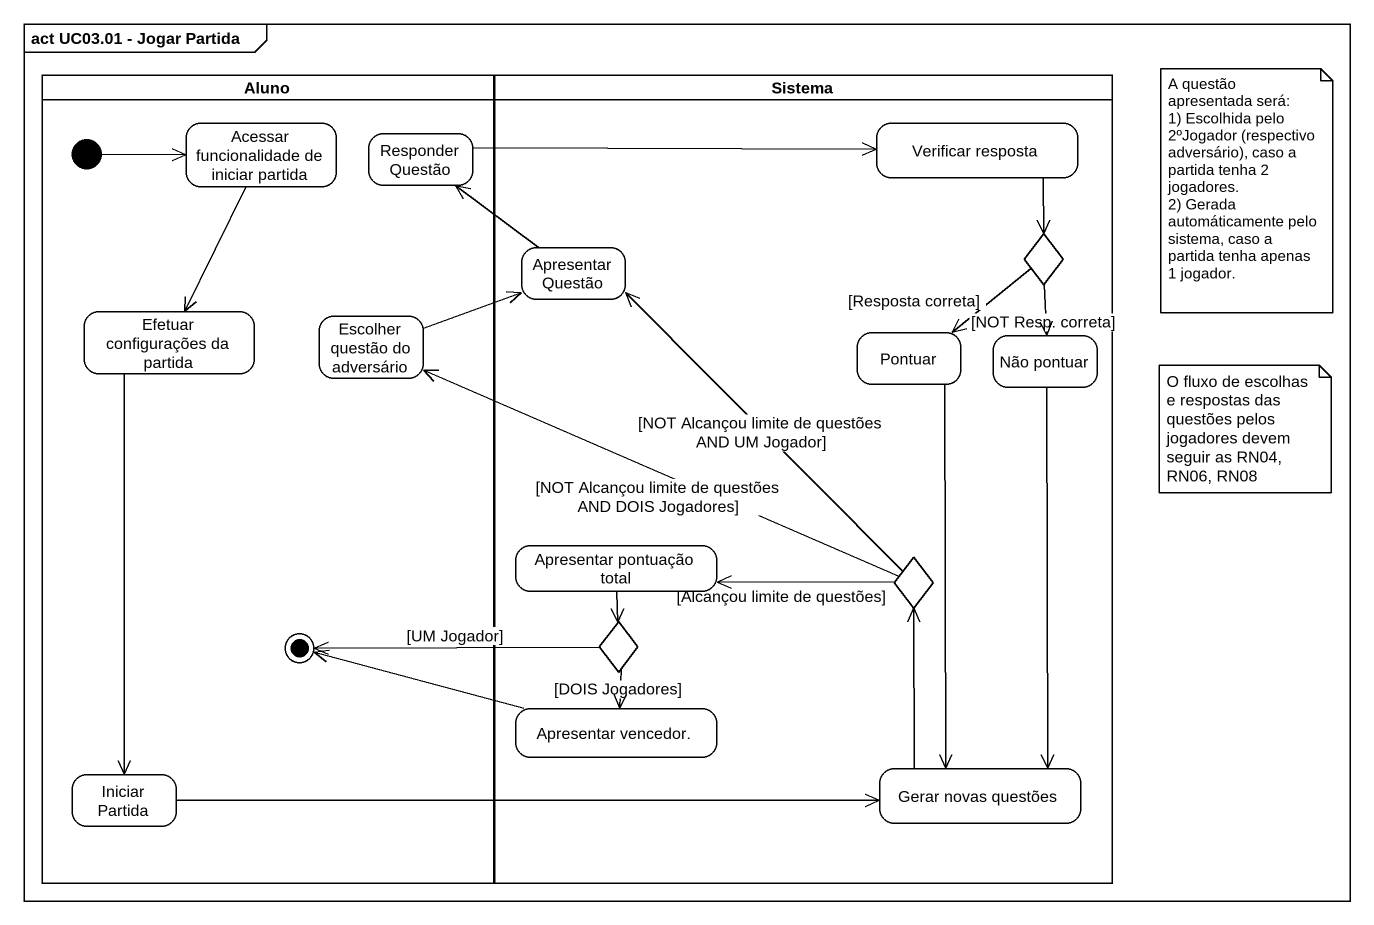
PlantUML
@startuml
mainframe act UC03.01 - Jogar Partida
hide empty description
state Aluno <<partition>> {
  state "Acessar funcionalidade de iniciar partida" as Acessar_funcionalidade_de
  state "Responder Questão" as Responder_Questão
  state "Efetuar configurações da partida" as Efetuar_configurações_da
  state "Escolher questão do adversário" as Escolher_questão_do
  state final1 <<end>>
  state "Iniciar Partida" as Iniciar_Partida
  [*] -right-> Acessar_funcionalidade_de
}
state Sistema <<partition>> {
  state "Verificar resposta" as Verificar_resposta
  state "Apresentar Questão" as Apresentar_Questão
  state choice1 <<choice>>
  state Pontuar
  state "Não pontuar" as Não_pontuar
  state "Apresentar pontuação total" as Apresentar_pontuação_total
  state choice2 <<choice>>
  state choice3 <<choice>>
  state "Apresentar vencedor." as Apresentar_vencedor
  state "Gerar novas questões" as Gerar_novas_questões
}
Acessar_funcionalidade_de --> Efetuar_configurações_da
Responder_Questão -right-> Verificar_resposta
Verificar_resposta --> choice1
Apresentar_Questão -up-> Responder_Questão
choice1 --> Pontuar : [Resposta correta]
choice1 --> Não_pontuar : [NOT Resp. correta]
Efetuar_configurações_da --> Iniciar_Partida
Escolher_questão_do -right-> Apresentar_Questão
Pontuar --> Gerar_novas_questões
Não_pontuar --> Gerar_novas_questões
Apresentar_pontuação_total --> choice3
choice2 -up-> Apresentar_Questão : [NOT Alcançou limite de questões AND UM Jogador]
choice2 -left-> Escolher_questão_do : [NOT Alcançou limite de questões AND DOIS Jogadores]
choice2 -left-> Apresentar_pontuação_total : [Alcançou limite de questões]
choice3 -left-> final1 : [UM Jogador]
choice3 --> Apresentar_vencedor : [DOIS Jogadores]
Apresentar_vencedor -left-> final1
Iniciar_Partida -right-> Gerar_novas_questões
Gerar_novas_questões -up-> choice2
note as N1
  A questão apresentada será:
  1) Escolhida pelo 2ºJogador (respectivo adversário), caso a partida tenha 2 jogadores.
  2) Gerada automáticamente pelo sistema, caso a partida tenha apenas 1 jogador.
end note
note as N2
  O fluxo de escolhas e respostas das questões pelos jogadores devem seguir as RN04, RN06, RN08
end note
@enduml
